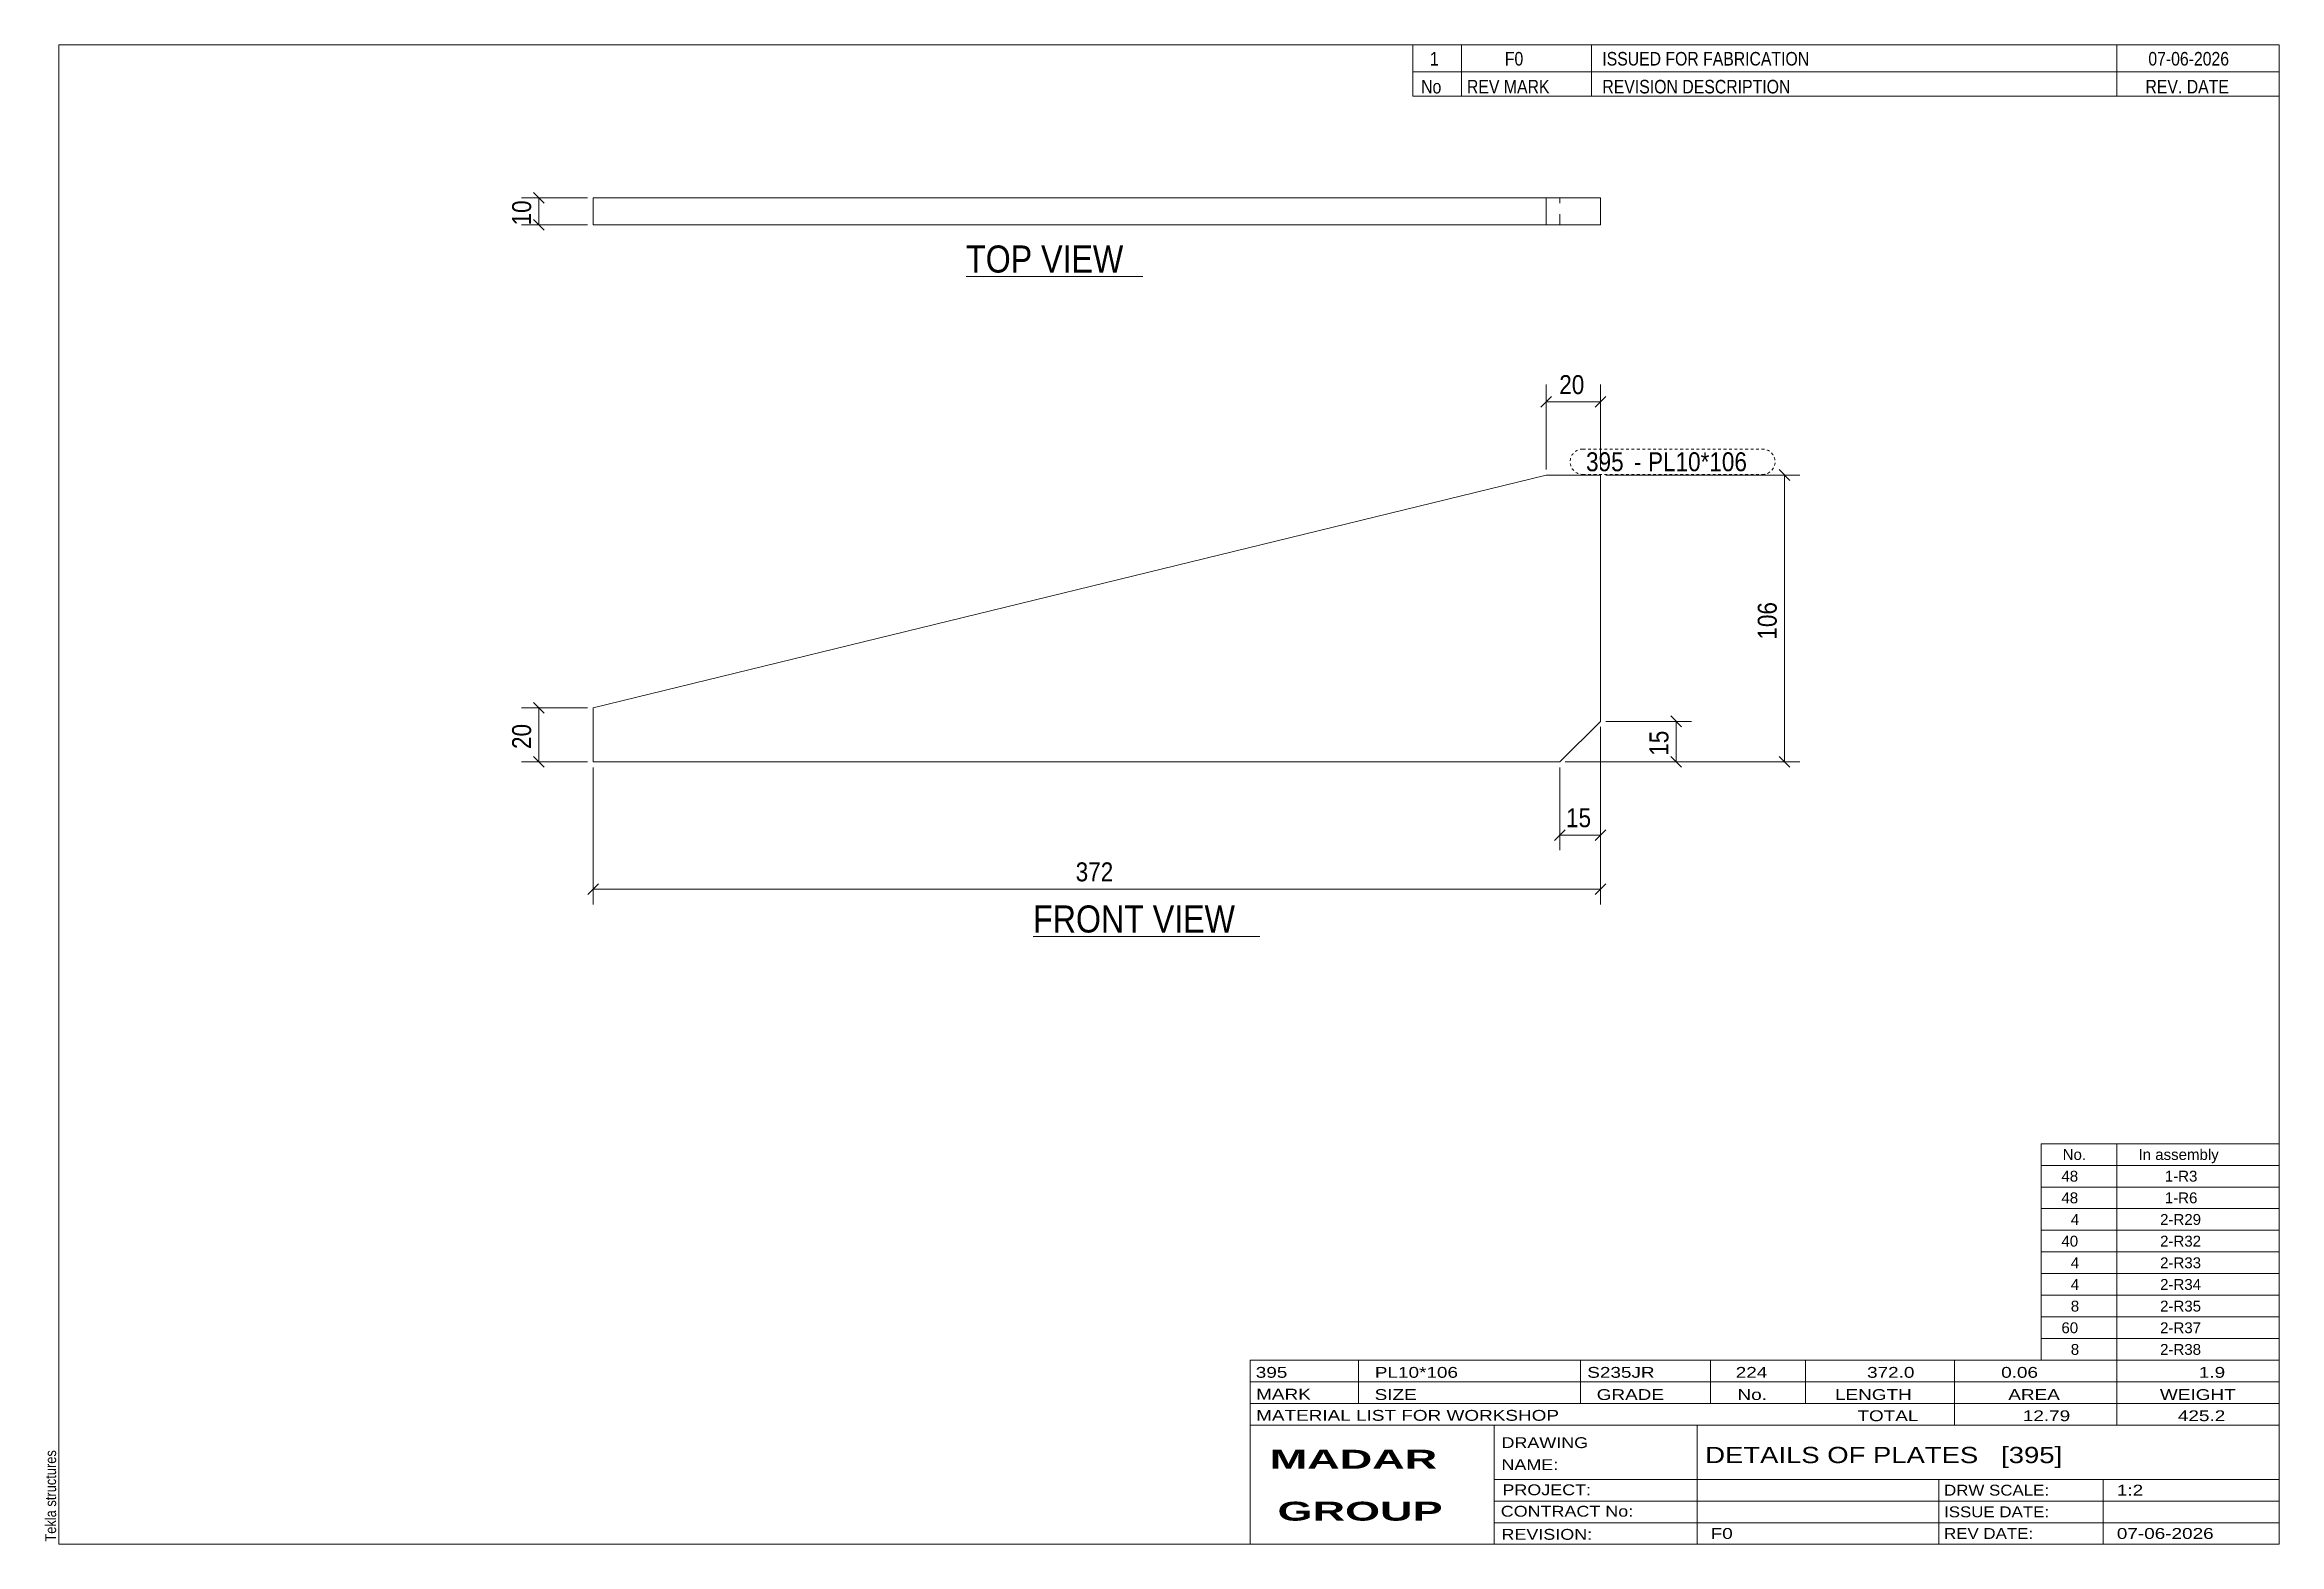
# Model space of a CAD drawing. Header units: millimetres. Extents: x 2 to 415, y 5 to 282.
import ezdxf

# ---------------------------------------------------------------- set-up
doc = ezdxf.new("R2010")
doc.units = ezdxf.units.MM
for name, pattern in [('XKITLINE00', [0]), ('XKITLINE02', [4, 2, -2]), ('XKITLINE04', [3, 0.5, -0.5, 0.5, -0.5, 0.5, -0.5])]:
    doc.linetypes.add(name, pattern=pattern)
for name, color, linetype, lineweight in [('Dimensions', 7, 'Continuous', 0), ('DrawingSheet', 5, 'Continuous', 0), ('OtherObjectType', 7, 'Continuous', 0), ('Part', 2, 'Continuous', 0), ('PartMark', 7, 'Continuous', 0)]:
    doc.layers.add(name, color=color, linetype=linetype, lineweight=lineweight)
doc.styles.add('ARIAL', font='ARIAL.TTF')
doc.styles.add('ARIAL_BOLD', font='ARIALBD.TTF')
doc.styles.add('ARIAL_NARROW', font='ARIALN.TTF')

# ---------------------------------------------------------------- blocks, each defined once
blk = doc.blocks.new('*A1')
at = {"layer": 'Part', "color": 2, "linetype": 'XKITLINE00', "lineweight": 0}
for p, q in [((279.65, 202.51), (103.65, 159.51)), ((289.65, 202.51), (279.65, 202.51)), ((289.65, 157.01), (289.65, 202.51)), ((103.65, 149.51), (103.65, 159.51)), ((282.15, 149.51), (289.65, 157.01)), ((282.15, 149.51), (103.65, 149.51))]:
    blk.add_line(p, q, dxfattribs=at)
blk = doc.blocks.new('*A2')
at = {"layer": 'Part', "color": 2, "linetype": 'XKITLINE00', "lineweight": 0}
for p, q in [((289.65, 253.7), (103.65, 253.7)), ((103.65, 253.7), (103.65, 248.7)), ((279.65, 248.7), (279.65, 253.7)), ((289.65, 248.7), (289.65, 253.7)), ((289.65, 248.7), (103.65, 248.7))]:
    blk.add_line(p, q, dxfattribs=at)
at = {"layer": 'Part', "color": 7, "linetype": 'XKITLINE02', "lineweight": 0}
blk.add_line((282.15, 248.7), (282.15, 253.7), dxfattribs=at)
blk = doc.blocks.new('*A3')
at = {"layer": 'DrawingSheet', "color": 5, "linetype": 'XKITLINE00', "lineweight": 0}
for p, q in [((415, 282), (5, 282)), ((5, 282), (5, 5)), ((415, 5), (415, 282)), ((5, 5), (415, 5))]:
    blk.add_line(p, q, dxfattribs=at)
at = {"layer": 'DrawingSheet', "color": 5, "style": 'ARIAL', "width": 0.85}
blk.add_text('Tekla structures', height=2, rotation=90, dxfattribs=at).set_placement((4.5, 5.5))
blk = doc.blocks.new('*A4')
at = {"layer": 'OtherObjectType', "color": 7, "linetype": 'XKITLINE00', "lineweight": 0}
for p, q in [((371, 79), (415, 79)), ((371, 75), (371, 79)), ((385, 75), (385, 79)), ((415, 75), (415, 79)), ((371, 75), (415, 75)), ((371, 71), (371, 75)), ((385, 71), (385, 75)), ((415, 71), (415, 75)), ((371, 71), (415, 71)), ((371, 67), (371, 71)), ((385, 67), (385, 71)), ((415, 67), (415, 71)), ((371, 67), (415, 67)), ((371, 63), (371, 67)), ((385, 63), (385, 67)), ((415, 63), (415, 67)), ((371, 63), (415, 63)), ((371, 59), (371, 63)), ((385, 59), (385, 63)), ((415, 59), (415, 63)), ((371, 59), (415, 59)), ((371, 55), (371, 59)), ((385, 55), (385, 59)), ((415, 55), (415, 59)), ((371, 55), (415, 55)), ((371, 51), (371, 55)), ((385, 51), (385, 55)), ((415, 51), (415, 55)), ((371, 51), (415, 51)), ((371, 47), (371, 51)), ((385, 47), (385, 51)), ((415, 47), (415, 51)), ((371, 47), (415, 47)), ((371, 43), (371, 47)), ((385, 43), (385, 47)), ((415, 43), (415, 47)), ((371, 43), (415, 43)), ((371, 39), (371, 43)), ((385, 39), (385, 43)), ((415, 39), (415, 43)), ((371, 39), (415, 39))]:
    blk.add_line(p, q, dxfattribs=at)
at = {"layer": 'OtherObjectType', "color": 7, "style": 'ARIAL_NARROW', "width": 1.211571}
for s, p in [('No.', (375, 76)), ('In assembly', (389, 76)), ('48', (374.77, 72)), ('1-R3', (393.86, 72)), ('48', (374.77, 68)), ('2-R29', (392.99, 64)), ('1-R6', (393.86, 68)), ('40', (374.77, 60)), ('4', (376.5, 64)), ('2-R32', (392.99, 60)), ('4', (376.5, 56)), ('2-R33', (392.99, 56)), ('4', (376.5, 52)), ('2-R34', (392.99, 52)), ('8', (376.5, 48)), ('2-R35', (392.99, 48)), ('60', (374.77, 44)), ('2-R37', (392.99, 44)), ('8', (376.5, 40)), ('2-R38', (392.99, 40))]:
    blk.add_text(s, height=2, dxfattribs=at).set_placement(p)
blk = doc.blocks.new('*A5')
at = {"layer": 'OtherObjectType', "color": 7, "linetype": 'XKITLINE00', "lineweight": 0}
for p, q in [((255, 282), (415, 282)), ((415, 282), (255, 282)), ((255, 282), (255, 277)), ((264, 282), (264, 277)), ((288, 282), (288, 277)), ((385, 282), (385, 277)), ((415, 282), (415, 277)), ((255, 277), (415, 277)), ((255, 277), (255, 272.5)), ((255, 277), (415, 277)), ((264, 277), (264, 272.5)), ((288, 277), (288, 272.5)), ((385, 277), (385, 272.5)), ((415, 277), (415, 272.5)), ((415, 272.5), (255, 272.5))]:
    blk.add_line(p, q, dxfattribs=at)
at = {"layer": 'OtherObjectType', "color": 7, "style": 'ARIAL_NARROW'}
for s, width, p in [('1', 1.017001, (258.16, 278.15)), ('F0', 1.017001, (272, 278.15)), ('ISSUED FOR FABRICATION', 1.017001, (290, 278.15)), ('07-06-2026', 1.017001, (390.82, 278.15)), ('No', 1.02, (256.54, 273)), ('REV MARK', 1.02, (265, 273)), ('REVISION DESCRIPTION', 1.02, (290, 273)), ('REV. DATE', 1.02, (390.28, 273))]:
    blk.add_text(s, height=2.5, dxfattribs=dict(at, width=width)).set_placement(p)
blk = doc.blocks.new('*A6')
at = {"layer": 'OtherObjectType', "color": 7, "linetype": 'XKITLINE00', "lineweight": 0}
for p, q in [((225, 39), (415, 39)), ((225, 39), (225, 35)), ((225, 39), (415, 39)), ((245, 35), (245, 39)), ((286, 35), (286, 39)), ((310, 35), (310, 39)), ((327.5, 35), (327.5, 39)), ((355, 35), (355, 39)), ((385, 35), (385, 39)), ((415, 35), (415, 39)), ((225, 35), (415, 35)), ((225, 35), (225, 5)), ((225, 35), (415, 35)), ((245, 31), (245, 35)), ((286, 31), (286, 35)), ((310, 31), (310, 35)), ((327.5, 31), (327.5, 35)), ((355, 31), (355, 35)), ((385, 31), (385, 35)), ((415, 31), (415, 35)), ((225, 31), (415, 31)), ((355, 27), (355, 31)), ((385, 27), (385, 31)), ((415, 27), (415, 31)), ((225, 27), (415, 27)), ((270, 21), (270, 27)), ((307.5, 17), (307.5, 27)), ((415, 21), (415, 27)), ((270, 21), (270, 5)), ((415, 17), (415, 21)), ((270, 17), (415, 17)), ((307.5, 5), (307.5, 17)), ((352.16, 13), (352.16, 17)), ((382.5, 5), (382.5, 17)), ((415, 13), (415, 17)), ((270, 13), (415, 13)), ((352.16, 5), (352.16, 13)), ((415, 9), (415, 13)), ((270, 9), (415, 9)), ((415, 5), (415, 9)), ((225, 5), (415, 5)), ((262.5, 5), (415, 5))]:
    blk.add_line(p, q, dxfattribs=at)
at = {"layer": 'OtherObjectType', "color": 7, "style": 'ARIAL_NARROW'}
for s, height, width, p in [('395', 2, 1.525501, (226.01, 35.76)), ('PL10*106', 2, 1.525501, (248, 35.76)), ('S235JR', 2, 1.525501, (287.22, 35.76)), ('224', 2, 1.525501, (314.63, 35.76)), ('372.0', 2, 1.525501, (338.88, 35.76)), ('0.06', 2, 1.525501, (363.64, 35.76)), ('1.9', 2, 1.525501, (400.14, 35.76)), ('MARK', 2, 1.525501, (226.08, 31.73)), ('SIZE', 2, 1.525501, (247.96, 31.66)), ('GRADE', 2, 1.525501, (288.96, 31.66)), ('No.', 2, 1.525501, (314.96, 31.66)), ('LENGTH', 2, 1.525501, (332.96, 31.66)), ('AREA', 2, 1.525501, (364.96, 31.66)), ('WEIGHT', 2, 1.525501, (392.96, 31.66)), ('MATERIAL LIST FOR WORKSHOP', 2, 1.525501, (226.08, 27.82)), ('TOTAL', 2, 1.525501, (337.1, 27.75)), ('12.79', 2, 1.525501, (367.64, 27.75)), ('425.2', 2, 1.525501, (396.27, 27.75)), ('DRAWING', 2, 1.445, (271.38, 22.78)), ('NAME:', 2, 1.445, (271.38, 18.72)), ('DETAILS OF PLATES   [395]', 3, 1.474651, (309, 20)), ('PROJECT:', 2, 1.445, (271.55, 14.07)), ('DRW SCALE:', 2, 1.36, (353.1, 14)), ('1:2', 2, 1.525501, (385, 14)), ('CONTRACT No:', 2, 1.445, (271.25, 10.11)), ('ISSUE DATE:', 2, 1.36, (353.1, 10)), ('REVISION:', 2, 1.445, (271.38, 5.84)), ('F0', 2, 1.525501, (310, 6)), ('REV DATE:', 2, 1.36, (353.1, 6)), ('07-06-2026', 2, 1.525501, (385, 6))]:
    blk.add_text(s, height=height, dxfattribs=dict(at, width=width)).set_placement(p)
at = {"layer": 'OtherObjectType', "color": 1, "style": 'ARIAL_BOLD', "width": 1.7}
for s, p in [('MADAR ', (228.58, 18.97)), ('GROUP', (230.03, 9.37))]:
    blk.add_text(s, height=3.5, dxfattribs=at).set_placement(p)
blk = doc.blocks.new('*A7')
at = {"layer": 'Dimensions', "color": 7, "linetype": 'XKITLINE00', "lineweight": 0}
for p, q in [((289.65, 156.01), (289.65, 123.21)), ((103.65, 148.51), (103.65, 123.21)), ((104.64, 127), (102.66, 125.02)), ((103.65, 126.01), (289.65, 126.01)), ((290.64, 127), (288.66, 125.02))]:
    blk.add_line(p, q, dxfattribs=at)
at = {"layer": 'Dimensions', "color": 3}
for p in [(103.65, 126.01), (289.65, 126.01)]:
    blk.add_point(p, dxfattribs=at)
at = {"layer": 'Dimensions', "color": 3, "style": 'ARIAL', "width": 0.85}
blk.add_text('372', height=3.5, dxfattribs=at).set_placement((192.76, 127.46))
blk = doc.blocks.new('*A8')
at = {"layer": 'Dimensions', "color": 7, "linetype": 'XKITLINE00', "lineweight": 0}
for p, q in [((279.65, 203.51), (279.65, 219.21)), ((289.65, 203.51), (289.65, 219.21)), ((280.64, 217), (278.66, 215.02)), ((279.65, 216.01), (289.65, 216.01)), ((290.64, 217), (288.66, 215.02))]:
    blk.add_line(p, q, dxfattribs=at)
at = {"layer": 'Dimensions', "color": 3}
for p in [(279.65, 216.01), (289.65, 216.01)]:
    blk.add_point(p, dxfattribs=at)
at = {"layer": 'Dimensions', "color": 3, "style": 'ARIAL', "width": 0.85}
blk.add_text('20', height=3.5, dxfattribs=at).set_placement((282.05, 217.46))
blk = doc.blocks.new('*A9')
at = {"layer": 'Dimensions', "color": 7, "linetype": 'XKITLINE00', "lineweight": 0}
for p, q in [((289.65, 156.01), (289.65, 133.21)), ((282.15, 148.51), (282.15, 133.21)), ((283.14, 137), (281.16, 135.02)), ((290.64, 137), (288.66, 135.02)), ((282.15, 136.01), (289.65, 136.01))]:
    blk.add_line(p, q, dxfattribs=at)
at = {"layer": 'Dimensions', "color": 3}
for p in [(282.15, 136.01), (289.65, 136.01)]:
    blk.add_point(p, dxfattribs=at)
at = {"layer": 'Dimensions', "color": 3, "style": 'ARIAL', "width": 0.85}
blk.add_text('15', height=3.5, dxfattribs=at).set_placement((283.3, 137.46))
blk = doc.blocks.new('*A10')
at = {"layer": 'Dimensions', "color": 7, "linetype": 'XKITLINE00', "lineweight": 0}
for p, q in [((290.65, 202.51), (326.45, 202.51)), ((322.66, 203.5), (324.64, 201.52)), ((323.65, 149.51), (323.65, 202.51)), ((283.15, 149.51), (326.45, 149.51)), ((322.66, 150.5), (324.64, 148.52))]:
    blk.add_line(p, q, dxfattribs=at)
at = {"layer": 'Dimensions', "color": 3}
for p in [(323.65, 202.51), (323.65, 149.51)]:
    blk.add_point(p, dxfattribs=at)
at = {"layer": 'Dimensions', "color": 3, "style": 'ARIAL', "width": 0.85}
blk.add_text('106', height=3.5, rotation=90.0002, dxfattribs=at).set_placement((322.2, 172.11))
blk = doc.blocks.new('*A11')
at = {"layer": 'Dimensions', "color": 7, "linetype": 'XKITLINE00', "lineweight": 0}
for p, q in [((102.65, 159.51), (90.45, 159.51)), ((92.66, 160.5), (94.64, 158.52)), ((93.65, 149.51), (93.65, 159.51)), ((102.65, 149.51), (90.45, 149.51)), ((92.66, 150.5), (94.64, 148.52))]:
    blk.add_line(p, q, dxfattribs=at)
at = {"layer": 'Dimensions', "color": 3}
for p in [(93.65, 159.51), (93.65, 149.51)]:
    blk.add_point(p, dxfattribs=at)
at = {"layer": 'Dimensions', "color": 3, "style": 'ARIAL', "width": 0.85}
blk.add_text('20', height=3.5, rotation=90.0002, dxfattribs=at).set_placement((92.2, 151.91))
blk = doc.blocks.new('*A12')
at = {"layer": 'Dimensions', "color": 7, "linetype": 'XKITLINE00', "lineweight": 0}
for p, q in [((290.65, 157.01), (306.45, 157.01)), ((302.66, 158), (304.64, 156.02)), ((303.65, 149.51), (303.65, 157.01)), ((283.15, 149.51), (306.45, 149.51)), ((302.66, 150.5), (304.64, 148.52))]:
    blk.add_line(p, q, dxfattribs=at)
at = {"layer": 'Dimensions', "color": 3}
for p in [(303.65, 157.01), (303.65, 149.51)]:
    blk.add_point(p, dxfattribs=at)
at = {"layer": 'Dimensions', "color": 3, "style": 'ARIAL', "width": 0.85}
blk.add_text('15', height=3.5, rotation=90.0002, dxfattribs=at).set_placement((302.2, 150.66))
blk = doc.blocks.new('*A13')
at = {"layer": 'PartMark', "color": 7, "linetype": 'XKITLINE04', "lineweight": 0}
for p, q in [((286.4, 207.31), (319.55, 207.31)), ((286.4, 202.61), (319.55, 202.61))]:
    blk.add_line(p, q, dxfattribs=at)
for centre, start, end in [((286.4, 204.96), 90, 270), ((319.55, 204.96), 270, 90)]:
    blk.add_arc(centre, 2.35, start, end, dxfattribs=at)
at = {"layer": 'PartMark', "color": 1, "style": 'ARIAL', "width": 0.85}
blk.add_text('395', height=3.5, dxfattribs=at).set_placement((287, 203.21))
at = {"layer": 'PartMark', "color": 3, "style": 'ARIAL', "width": 0.85}
for s, p in [('PL10*106', (298.44, 203.21)), ('-', (295.84, 203.21))]:
    blk.add_text(s, height=3.5, dxfattribs=at).set_placement(p)
blk = doc.blocks.new('*A14')
at = {"layer": 'OtherObjectType', "color": 7, "linetype": 'XKITLINE00', "lineweight": 0}
blk.add_line((184.9, 117.26), (226.75, 117.26), dxfattribs=at)
at = {"layer": 'OtherObjectType', "color": 3, "style": 'ARIAL', "width": 0.85}
blk.add_text('FRONT VIEW', height=5, dxfattribs=at).set_placement((184.9, 118.01))
blk = doc.blocks.new('*A15')
at = {"layer": 'Dimensions', "color": 7, "linetype": 'XKITLINE00', "lineweight": 0}
for p, q in [((102.65, 253.7), (90.45, 253.7)), ((92.66, 254.69), (94.64, 252.71)), ((93.65, 248.7), (93.65, 253.7)), ((102.65, 248.7), (90.45, 248.7)), ((92.66, 249.69), (94.64, 247.71))]:
    blk.add_line(p, q, dxfattribs=at)
at = {"layer": 'Dimensions', "color": 3}
for p in [(93.65, 253.7), (93.65, 248.7)]:
    blk.add_point(p, dxfattribs=at)
at = {"layer": 'Dimensions', "color": 3, "style": 'ARIAL', "width": 0.85}
blk.add_text('10', height=3.5, rotation=90.0002, dxfattribs=at).set_placement((92.2, 248.61))
blk = doc.blocks.new('*A16')
at = {"layer": 'OtherObjectType', "color": 7, "linetype": 'XKITLINE00', "lineweight": 0}
blk.add_line((172.52, 239.16), (205.13, 239.16), dxfattribs=at)
at = {"layer": 'OtherObjectType', "color": 3, "style": 'ARIAL', "width": 0.85}
blk.add_text('TOP VIEW', height=5, dxfattribs=at).set_placement((172.52, 239.91))

msp = doc.modelspace()

# ---------------------------------------------------------------- block references
at = {"lineweight": 0}
for name in ['*A3', '*A5', '*A15', '*A2', '*A16', '*A8', '*A13', '*A1', '*A10', '*A11', '*A12', '*A7', '*A9', '*A14', '*A4', '*A6']:
    msp.add_blockref(name, (0, 0), dxfattribs=at)

doc.saveas('drawing.dxf')
